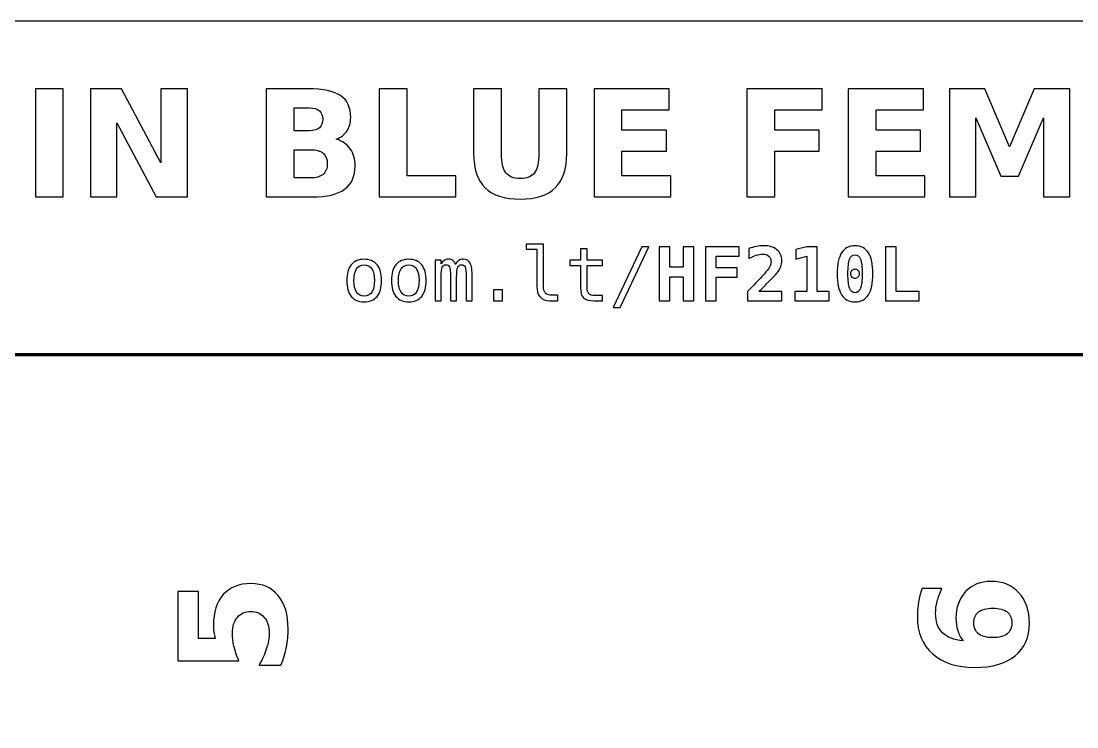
# Model space of a CAD drawing. Header units: centimetres. Extents: x -11.2 to 0.2, y -15.8 to -13.8.
# Drawn here: x -6.785 to -5.36, y -14.802 to -13.85 of the extents above; entities that cross this region are included whole.
import ezdxf

# ---------------------------------------------------------------- set-up
doc = ezdxf.new("R2010")
doc.units = ezdxf.units.CM
doc.header["$MEASUREMENT"] = 0
doc.layers.add('Layer 1', color=7, linetype='Continuous')

msp = doc.modelspace()

# ---------------------------------------------------------------- linework, layer by layer
at = {"layer": 'Layer 1', "color": 7}
msp.add_open_spline([(-11.225, -13.85), (-11.225, -13.85), (0.225, -13.85), (0.225, -13.85), (0.225, -13.85), (0.225, -13.85), (0.225, -15.85), (0.225, -15.85), (0.225, -15.85), (0.225, -15.85), (-11.225, -15.85), (-11.225, -15.85), (-11.225, -15.85), (-11.225, -15.85), (-11.225, -13.85), (-11.225, -13.85)], degree=3, knots=[0, 0, 0, 0, 0.25, 0.25, 0.25, 0.25, 0.5, 0.5, 0.5, 0.5, 0.75, 0.75, 0.75, 0.75, 1, 1, 1, 1], dxfattribs=at)
at = {"layer": 'Layer 1', "color": 250}
for points, knots in [([(-6.76532, -13.94131), (-6.76532, -13.94131), (-6.72772, -13.94131), (-6.72772, -13.94131), (-6.72772, -13.94131), (-6.72772, -13.94131), (-6.72772, -14.08711), (-6.72772, -14.08711), (-6.72772, -14.08711), (-6.72772, -14.08711), (-6.76532, -14.08711), (-6.76532, -14.08711), (-6.76532, -14.08711), (-6.76532, -14.08711), (-6.76532, -13.94131), (-6.76532, -13.94131)], [0, 0, 0, 0, 0.25, 0.25, 0.25, 0.25, 0.5, 0.5, 0.5, 0.5, 0.75, 0.75, 0.75, 0.75, 1, 1, 1, 1]), ([(-6.69092, -13.94131), (-6.69092, -13.94131), (-6.64892, -13.94131), (-6.64892, -13.94131), (-6.64892, -13.94131), (-6.64892, -13.94131), (-6.59589, -14.04131), (-6.59589, -14.04131), (-6.59589, -14.04131), (-6.59589, -14.04131), (-6.59589, -13.94131), (-6.59589, -13.94131), (-6.59589, -13.94131), (-6.59589, -13.94131), (-6.56026, -13.94131), (-6.56026, -13.94131), (-6.56026, -13.94131), (-6.56026, -13.94131), (-6.56026, -14.08711), (-6.56026, -14.08711), (-6.56026, -14.08711), (-6.56026, -14.08711), (-6.60226, -14.08711), (-6.60226, -14.08711), (-6.60226, -14.08711), (-6.60226, -14.08711), (-6.65529, -13.98711), (-6.65529, -13.98711), (-6.65529, -13.98711), (-6.65529, -13.98711), (-6.65529, -14.08711), (-6.65529, -14.08711), (-6.65529, -14.08711), (-6.65529, -14.08711), (-6.69092, -14.08711), (-6.69092, -14.08711), (-6.69092, -14.08711), (-6.69092, -14.08711), (-6.69092, -13.94131), (-6.69092, -13.94131)], [0, 0, 0, 0, 0.1, 0.1, 0.1, 0.1, 0.2, 0.2, 0.2, 0.2, 0.3, 0.3, 0.3, 0.3, 0.4, 0.4, 0.4, 0.4, 0.5, 0.5, 0.5, 0.5, 0.6, 0.6, 0.6, 0.6, 0.7, 0.7, 0.7, 0.7, 0.8, 0.8, 0.8, 0.8, 0.9, 0.9, 0.9, 0.9, 1, 1, 1, 1]), ([(-6.35929, -14.00908), (-6.35122, -14.01141), (-6.34496, -14.01574), (-6.34052, -14.02208), (-6.34052, -14.02208), (-6.33609, -14.02838), (-6.33389, -14.03614), (-6.33389, -14.04531), (-6.33389, -14.04531), (-6.33389, -14.05938), (-6.33866, -14.06984), (-6.34816, -14.07674), (-6.34816, -14.07674), (-6.35766, -14.08364), (-6.37212, -14.08711), (-6.39152, -14.08711), (-6.39152, -14.08711), (-6.39152, -14.08711), (-6.45392, -14.08711), (-6.45392, -14.08711), (-6.45392, -14.08711), (-6.45392, -14.08711), (-6.45392, -13.94131), (-6.45392, -13.94131), (-6.45392, -13.94131), (-6.45392, -13.94131), (-6.39749, -13.94131), (-6.39749, -13.94131), (-6.39749, -13.94131), (-6.37722, -13.94131), (-6.36256, -13.94438), (-6.35349, -13.95048), (-6.35349, -13.95048), (-6.34439, -13.95661), (-6.33986, -13.96641), (-6.33986, -13.97988), (-6.33986, -13.97988), (-6.33986, -13.98698), (-6.34152, -13.99301), (-6.34482, -13.99801), (-6.34482, -13.99801), (-6.34816, -14.00298), (-6.35296, -14.00668), (-6.35929, -14.00908)], [0, 0, 0, 0, 0.0909091, 0.0909091, 0.0909091, 0.0909091, 0.1818182, 0.1818182, 0.1818182, 0.1818182, 0.2727273, 0.2727273, 0.2727273, 0.2727273, 0.3636364, 0.3636364, 0.3636364, 0.3636364, 0.4545455, 0.4545455, 0.4545455, 0.4545455, 0.5454545, 0.5454545, 0.5454545, 0.5454545, 0.6363636, 0.6363636, 0.6363636, 0.6363636, 0.7272727, 0.7272727, 0.7272727, 0.7272727, 0.8181818, 0.8181818, 0.8181818, 0.8181818, 0.9090909, 0.9090909, 0.9090909, 0.9090909, 1, 1, 1, 1]), ([(-6.30149, -13.94131), (-6.30149, -13.94131), (-6.26389, -13.94131), (-6.26389, -13.94131), (-6.26389, -13.94131), (-6.26389, -13.94131), (-6.26389, -14.05868), (-6.26389, -14.05868), (-6.26389, -14.05868), (-6.26389, -14.05868), (-6.19789, -14.05868), (-6.19789, -14.05868), (-6.19789, -14.05868), (-6.19789, -14.05868), (-6.19789, -14.08711), (-6.19789, -14.08711), (-6.19789, -14.08711), (-6.19789, -14.08711), (-6.30149, -14.08711), (-6.30149, -14.08711), (-6.30149, -14.08711), (-6.30149, -14.08711), (-6.30149, -13.94131), (-6.30149, -13.94131)], [0, 0, 0, 0, 0.1666667, 0.1666667, 0.1666667, 0.1666667, 0.3333333, 0.3333333, 0.3333333, 0.3333333, 0.5, 0.5, 0.5, 0.5, 0.6666667, 0.6666667, 0.6666667, 0.6666667, 0.8333333, 0.8333333, 0.8333333, 0.8333333, 1, 1, 1, 1]), ([(-6.17406, -13.94131), (-6.17406, -13.94131), (-6.13646, -13.94131), (-6.13646, -13.94131), (-6.13646, -13.94131), (-6.13646, -13.94131), (-6.13646, -14.02871), (-6.13646, -14.02871), (-6.13646, -14.02871), (-6.13646, -14.04074), (-6.1345, -14.04938), (-6.13056, -14.05454), (-6.13056, -14.05454), (-6.12663, -14.05971), (-6.1202, -14.06231), (-6.11126, -14.06231), (-6.11126, -14.06231), (-6.10226, -14.06231), (-6.0958, -14.05971), (-6.09186, -14.05454), (-6.09186, -14.05454), (-6.08793, -14.04938), (-6.08596, -14.04074), (-6.08596, -14.02871), (-6.08596, -14.02871), (-6.08596, -14.02871), (-6.08596, -13.94131), (-6.08596, -13.94131), (-6.08596, -13.94131), (-6.08596, -13.94131), (-6.04836, -13.94131), (-6.04836, -13.94131), (-6.04836, -13.94131), (-6.04836, -13.94131), (-6.04836, -14.02871), (-6.04836, -14.02871), (-6.04836, -14.02871), (-6.04836, -14.04934), (-6.05353, -14.06471), (-6.0639, -14.07481), (-6.0639, -14.07481), (-6.07423, -14.08491), (-6.09003, -14.08994), (-6.11126, -14.08994), (-6.11126, -14.08994), (-6.13243, -14.08994), (-6.1482, -14.08491), (-6.15853, -14.07481), (-6.15853, -14.07481), (-6.1689, -14.06471), (-6.17406, -14.04934), (-6.17406, -14.02871), (-6.17406, -14.02871), (-6.17406, -14.02871), (-6.17406, -13.94131), (-6.17406, -13.94131)], [0, 0, 0, 0, 0.0714286, 0.0714286, 0.0714286, 0.0714286, 0.1428571, 0.1428571, 0.1428571, 0.1428571, 0.2142857, 0.2142857, 0.2142857, 0.2142857, 0.2857143, 0.2857143, 0.2857143, 0.2857143, 0.3571429, 0.3571429, 0.3571429, 0.3571429, 0.4285714, 0.4285714, 0.4285714, 0.4285714, 0.5, 0.5, 0.5, 0.5, 0.5714286, 0.5714286, 0.5714286, 0.5714286, 0.6428571, 0.6428571, 0.6428571, 0.6428571, 0.7142857, 0.7142857, 0.7142857, 0.7142857, 0.7857143, 0.7857143, 0.7857143, 0.7857143, 0.8571429, 0.8571429, 0.8571429, 0.8571429, 0.9285714, 0.9285714, 0.9285714, 0.9285714, 1, 1, 1, 1]), ([(-6.01166, -13.94131), (-6.01166, -13.94131), (-5.9102, -13.94131), (-5.9102, -13.94131), (-5.9102, -13.94131), (-5.9102, -13.94131), (-5.9102, -13.96974), (-5.9102, -13.96974), (-5.9102, -13.96974), (-5.9102, -13.96974), (-5.97406, -13.96974), (-5.97406, -13.96974), (-5.97406, -13.96974), (-5.97406, -13.96974), (-5.97406, -13.99688), (-5.97406, -13.99688), (-5.97406, -13.99688), (-5.97406, -13.99688), (-5.91403, -13.99688), (-5.91403, -13.99688), (-5.91403, -13.99688), (-5.91403, -13.99688), (-5.91403, -14.02531), (-5.91403, -14.02531), (-5.91403, -14.02531), (-5.91403, -14.02531), (-5.97406, -14.02531), (-5.97406, -14.02531), (-5.97406, -14.02531), (-5.97406, -14.02531), (-5.97406, -14.05868), (-5.97406, -14.05868), (-5.97406, -14.05868), (-5.97406, -14.05868), (-5.90806, -14.05868), (-5.90806, -14.05868), (-5.90806, -14.05868), (-5.90806, -14.05868), (-5.90806, -14.08711), (-5.90806, -14.08711), (-5.90806, -14.08711), (-5.90806, -14.08711), (-6.01166, -14.08711), (-6.01166, -14.08711), (-6.01166, -14.08711), (-6.01166, -14.08711), (-6.01166, -13.94131), (-6.01166, -13.94131)], [0, 0, 0, 0, 0.0833333, 0.0833333, 0.0833333, 0.0833333, 0.1666667, 0.1666667, 0.1666667, 0.1666667, 0.25, 0.25, 0.25, 0.25, 0.3333333, 0.3333333, 0.3333333, 0.3333333, 0.4166667, 0.4166667, 0.4166667, 0.4166667, 0.5, 0.5, 0.5, 0.5, 0.5833333, 0.5833333, 0.5833333, 0.5833333, 0.6666667, 0.6666667, 0.6666667, 0.6666667, 0.75, 0.75, 0.75, 0.75, 0.8333333, 0.8333333, 0.8333333, 0.8333333, 0.9166667, 0.9166667, 0.9166667, 0.9166667, 1, 1, 1, 1]), ([(-5.8054, -13.94131), (-5.8054, -13.94131), (-5.70394, -13.94131), (-5.70394, -13.94131), (-5.70394, -13.94131), (-5.70394, -13.94131), (-5.70394, -13.96974), (-5.70394, -13.96974), (-5.70394, -13.96974), (-5.70394, -13.96974), (-5.7678, -13.96974), (-5.7678, -13.96974), (-5.7678, -13.96974), (-5.7678, -13.96974), (-5.7678, -13.99688), (-5.7678, -13.99688), (-5.7678, -13.99688), (-5.7678, -13.99688), (-5.70774, -13.99688), (-5.70774, -13.99688), (-5.70774, -13.99688), (-5.70774, -13.99688), (-5.70774, -14.02531), (-5.70774, -14.02531), (-5.70774, -14.02531), (-5.70774, -14.02531), (-5.7678, -14.02531), (-5.7678, -14.02531), (-5.7678, -14.02531), (-5.7678, -14.02531), (-5.7678, -14.08711), (-5.7678, -14.08711), (-5.7678, -14.08711), (-5.7678, -14.08711), (-5.8054, -14.08711), (-5.8054, -14.08711), (-5.8054, -14.08711), (-5.8054, -14.08711), (-5.8054, -13.94131), (-5.8054, -13.94131)], [0, 0, 0, 0, 0.1, 0.1, 0.1, 0.1, 0.2, 0.2, 0.2, 0.2, 0.3, 0.3, 0.3, 0.3, 0.4, 0.4, 0.4, 0.4, 0.5, 0.5, 0.5, 0.5, 0.6, 0.6, 0.6, 0.6, 0.7, 0.7, 0.7, 0.7, 0.8, 0.8, 0.8, 0.8, 0.9, 0.9, 0.9, 0.9, 1, 1, 1, 1]), ([(-5.66877, -13.94131), (-5.66877, -13.94131), (-5.56731, -13.94131), (-5.56731, -13.94131), (-5.56731, -13.94131), (-5.56731, -13.94131), (-5.56731, -13.96974), (-5.56731, -13.96974), (-5.56731, -13.96974), (-5.56731, -13.96974), (-5.63117, -13.96974), (-5.63117, -13.96974), (-5.63117, -13.96974), (-5.63117, -13.96974), (-5.63117, -13.99688), (-5.63117, -13.99688), (-5.63117, -13.99688), (-5.63117, -13.99688), (-5.57114, -13.99688), (-5.57114, -13.99688), (-5.57114, -13.99688), (-5.57114, -13.99688), (-5.57114, -14.02531), (-5.57114, -14.02531), (-5.57114, -14.02531), (-5.57114, -14.02531), (-5.63117, -14.02531), (-5.63117, -14.02531), (-5.63117, -14.02531), (-5.63117, -14.02531), (-5.63117, -14.05868), (-5.63117, -14.05868), (-5.63117, -14.05868), (-5.63117, -14.05868), (-5.56517, -14.05868), (-5.56517, -14.05868), (-5.56517, -14.05868), (-5.56517, -14.05868), (-5.56517, -14.08711), (-5.56517, -14.08711), (-5.56517, -14.08711), (-5.56517, -14.08711), (-5.66877, -14.08711), (-5.66877, -14.08711), (-5.66877, -14.08711), (-5.66877, -14.08711), (-5.66877, -13.94131), (-5.66877, -13.94131)], [0, 0, 0, 0, 0.0833333, 0.0833333, 0.0833333, 0.0833333, 0.1666667, 0.1666667, 0.1666667, 0.1666667, 0.25, 0.25, 0.25, 0.25, 0.3333333, 0.3333333, 0.3333333, 0.3333333, 0.4166667, 0.4166667, 0.4166667, 0.4166667, 0.5, 0.5, 0.5, 0.5, 0.5833333, 0.5833333, 0.5833333, 0.5833333, 0.6666667, 0.6666667, 0.6666667, 0.6666667, 0.75, 0.75, 0.75, 0.75, 0.8333333, 0.8333333, 0.8333333, 0.8333333, 0.9166667, 0.9166667, 0.9166667, 0.9166667, 1, 1, 1, 1]), ([(-5.53214, -13.94131), (-5.53214, -13.94131), (-5.48431, -13.94131), (-5.48431, -13.94131), (-5.48431, -13.94131), (-5.48431, -13.94131), (-5.45108, -14.01934), (-5.45108, -14.01934), (-5.45108, -14.01934), (-5.45108, -14.01934), (-5.41768, -13.94131), (-5.41768, -13.94131), (-5.41768, -13.94131), (-5.41768, -13.94131), (-5.36994, -13.94131), (-5.36994, -13.94131), (-5.36994, -13.94131), (-5.36994, -13.94131), (-5.36994, -14.08711), (-5.36994, -14.08711), (-5.36994, -14.08711), (-5.36994, -14.08711), (-5.40548, -14.08711), (-5.40548, -14.08711), (-5.40548, -14.08711), (-5.40548, -14.08711), (-5.40548, -13.98048), (-5.40548, -13.98048), (-5.40548, -13.98048), (-5.40548, -13.98048), (-5.43908, -14.05908), (-5.43908, -14.05908), (-5.43908, -14.05908), (-5.43908, -14.05908), (-5.46291, -14.05908), (-5.46291, -14.05908), (-5.46291, -14.05908), (-5.46291, -14.05908), (-5.49651, -13.98048), (-5.49651, -13.98048), (-5.49651, -13.98048), (-5.49651, -13.98048), (-5.49651, -14.08711), (-5.49651, -14.08711), (-5.49651, -14.08711), (-5.49651, -14.08711), (-5.53214, -14.08711), (-5.53214, -14.08711), (-5.53214, -14.08711), (-5.53214, -14.08711), (-5.53214, -13.94131), (-5.53214, -13.94131)], [0, 0, 0, 0, 0.0769231, 0.0769231, 0.0769231, 0.0769231, 0.1538462, 0.1538462, 0.1538462, 0.1538462, 0.2307692, 0.2307692, 0.2307692, 0.2307692, 0.3076923, 0.3076923, 0.3076923, 0.3076923, 0.3846154, 0.3846154, 0.3846154, 0.3846154, 0.4615385, 0.4615385, 0.4615385, 0.4615385, 0.5384615, 0.5384615, 0.5384615, 0.5384615, 0.6153846, 0.6153846, 0.6153846, 0.6153846, 0.6923077, 0.6923077, 0.6923077, 0.6923077, 0.7692308, 0.7692308, 0.7692308, 0.7692308, 0.8461538, 0.8461538, 0.8461538, 0.8461538, 0.9230769, 0.9230769, 0.9230769, 0.9230769, 1, 1, 1, 1]), ([(-6.39552, -13.99774), (-6.38959, -13.99774), (-6.38509, -13.99644), (-6.38206, -13.99384), (-6.38206, -13.99384), (-6.37899, -13.99124), (-6.37746, -13.98741), (-6.37746, -13.98231), (-6.37746, -13.98231), (-6.37746, -13.97731), (-6.37899, -13.97351), (-6.38206, -13.97088), (-6.38206, -13.97088), (-6.38509, -13.96824), (-6.38959, -13.96691), (-6.39552, -13.96691), (-6.39552, -13.96691), (-6.39552, -13.96691), (-6.41632, -13.96691), (-6.41632, -13.96691), (-6.41632, -13.96691), (-6.41632, -13.96691), (-6.41632, -13.99774), (-6.41632, -13.99774), (-6.41632, -13.99774), (-6.41632, -13.99774), (-6.39552, -13.99774), (-6.39552, -13.99774)], [0, 0, 0, 0, 0.1428571, 0.1428571, 0.1428571, 0.1428571, 0.2857143, 0.2857143, 0.2857143, 0.2857143, 0.4285714, 0.4285714, 0.4285714, 0.4285714, 0.5714286, 0.5714286, 0.5714286, 0.5714286, 0.7142857, 0.7142857, 0.7142857, 0.7142857, 0.8571429, 0.8571429, 0.8571429, 0.8571429, 1, 1, 1, 1]), ([(-6.39426, -14.06151), (-6.38669, -14.06151), (-6.38102, -14.05991), (-6.37719, -14.05674), (-6.37719, -14.05674), (-6.37339, -14.05354), (-6.37149, -14.04871), (-6.37149, -14.04228), (-6.37149, -14.04228), (-6.37149, -14.03598), (-6.37339, -14.03124), (-6.37716, -14.02808), (-6.37716, -14.02808), (-6.38092, -14.02491), (-6.38662, -14.02334), (-6.39426, -14.02334), (-6.39426, -14.02334), (-6.39426, -14.02334), (-6.41632, -14.02334), (-6.41632, -14.02334), (-6.41632, -14.02334), (-6.41632, -14.02334), (-6.41632, -14.06151), (-6.41632, -14.06151), (-6.41632, -14.06151), (-6.41632, -14.06151), (-6.39426, -14.06151), (-6.39426, -14.06151)], [0, 0, 0, 0, 0.1428571, 0.1428571, 0.1428571, 0.1428571, 0.2857143, 0.2857143, 0.2857143, 0.2857143, 0.4285714, 0.4285714, 0.4285714, 0.4285714, 0.5714286, 0.5714286, 0.5714286, 0.5714286, 0.7142857, 0.7142857, 0.7142857, 0.7142857, 0.8571429, 0.8571429, 0.8571429, 0.8571429, 1, 1, 1, 1]), ([(-6.07981, -14.20728), (-6.07981, -14.21132), (-6.07908, -14.21435), (-6.07759, -14.2164), (-6.07759, -14.2164), (-6.07611, -14.21845), (-6.07393, -14.21948), (-6.07103, -14.21948), (-6.07103, -14.21948), (-6.07103, -14.21948), (-6.06053, -14.21948), (-6.06053, -14.21948), (-6.06053, -14.21948), (-6.06053, -14.21948), (-6.06053, -14.2271), (-6.06053, -14.2271), (-6.06053, -14.2271), (-6.06053, -14.2271), (-6.07189, -14.2271), (-6.07189, -14.2271), (-6.07189, -14.2271), (-6.07728, -14.2271), (-6.08143, -14.22537), (-6.08438, -14.22192), (-6.08438, -14.22192), (-6.08733, -14.21847), (-6.08879, -14.21358), (-6.08879, -14.20728), (-6.08879, -14.20728), (-6.08879, -14.20728), (-6.08879, -14.15762), (-6.08879, -14.15762), (-6.08879, -14.15762), (-6.08879, -14.15762), (-6.10319, -14.15762), (-6.10319, -14.15762), (-6.10319, -14.15762), (-6.10319, -14.15762), (-6.10319, -14.15058), (-6.10319, -14.15058), (-6.10319, -14.15058), (-6.10319, -14.15058), (-6.07981, -14.15058), (-6.07981, -14.15058), (-6.07981, -14.15058), (-6.07981, -14.15058), (-6.07981, -14.20728), (-6.07981, -14.20728)], [0, 0, 0, 0, 0.0833333, 0.0833333, 0.0833333, 0.0833333, 0.1666667, 0.1666667, 0.1666667, 0.1666667, 0.25, 0.25, 0.25, 0.25, 0.3333333, 0.3333333, 0.3333333, 0.3333333, 0.4166667, 0.4166667, 0.4166667, 0.4166667, 0.5, 0.5, 0.5, 0.5, 0.5833333, 0.5833333, 0.5833333, 0.5833333, 0.6666667, 0.6666667, 0.6666667, 0.6666667, 0.75, 0.75, 0.75, 0.75, 0.8333333, 0.8333333, 0.8333333, 0.8333333, 0.9166667, 0.9166667, 0.9166667, 0.9166667, 1, 1, 1, 1]), ([(-6.02083, -14.15688), (-6.02083, -14.15688), (-6.02083, -14.17242), (-6.02083, -14.17242), (-6.02083, -14.17242), (-6.02083, -14.17242), (-6.00041, -14.17242), (-6.00041, -14.17242), (-6.00041, -14.17242), (-6.00041, -14.17242), (-6.00041, -14.1794), (-6.00041, -14.1794), (-6.00041, -14.1794), (-6.00041, -14.1794), (-6.02083, -14.1794), (-6.02083, -14.1794), (-6.02083, -14.1794), (-6.02083, -14.1794), (-6.02083, -14.20908), (-6.02083, -14.20908), (-6.02083, -14.20908), (-6.02083, -14.21312), (-6.02006, -14.21593), (-6.01853, -14.21752), (-6.01853, -14.21752), (-6.01699, -14.21912), (-6.01433, -14.21992), (-6.01053, -14.21992), (-6.01053, -14.21992), (-6.01053, -14.21992), (-6.00041, -14.21992), (-6.00041, -14.21992), (-6.00041, -14.21992), (-6.00041, -14.21992), (-6.00041, -14.2271), (-6.00041, -14.2271), (-6.00041, -14.2271), (-6.00041, -14.2271), (-6.01139, -14.2271), (-6.01139, -14.2271), (-6.01139, -14.2271), (-6.01814, -14.2271), (-6.02289, -14.22575), (-6.02566, -14.22305), (-6.02566, -14.22305), (-6.02843, -14.22035), (-6.02981, -14.21568), (-6.02981, -14.20908), (-6.02981, -14.20908), (-6.02981, -14.20908), (-6.02981, -14.1794), (-6.02981, -14.1794), (-6.02981, -14.1794), (-6.02981, -14.1794), (-6.04441, -14.1794), (-6.04441, -14.1794), (-6.04441, -14.1794), (-6.04441, -14.1794), (-6.04441, -14.17242), (-6.04441, -14.17242), (-6.04441, -14.17242), (-6.04441, -14.17242), (-6.02981, -14.17242), (-6.02981, -14.17242), (-6.02981, -14.17242), (-6.02981, -14.17242), (-6.02981, -14.15688), (-6.02981, -14.15688), (-6.02981, -14.15688), (-6.02981, -14.15688), (-6.02083, -14.15688), (-6.02083, -14.15688)], [0, 0, 0, 0, 0.0555556, 0.0555556, 0.0555556, 0.0555556, 0.1111111, 0.1111111, 0.1111111, 0.1111111, 0.1666667, 0.1666667, 0.1666667, 0.1666667, 0.2222222, 0.2222222, 0.2222222, 0.2222222, 0.2777778, 0.2777778, 0.2777778, 0.2777778, 0.3333333, 0.3333333, 0.3333333, 0.3333333, 0.3888889, 0.3888889, 0.3888889, 0.3888889, 0.4444444, 0.4444444, 0.4444444, 0.4444444, 0.5, 0.5, 0.5, 0.5, 0.5555556, 0.5555556, 0.5555556, 0.5555556, 0.6111111, 0.6111111, 0.6111111, 0.6111111, 0.6666667, 0.6666667, 0.6666667, 0.6666667, 0.7222222, 0.7222222, 0.7222222, 0.7222222, 0.7777778, 0.7777778, 0.7777778, 0.7777778, 0.8333333, 0.8333333, 0.8333333, 0.8333333, 0.8888889, 0.8888889, 0.8888889, 0.8888889, 0.9444444, 0.9444444, 0.9444444, 0.9444444, 1, 1, 1, 1]), ([(-5.94719, -14.1542), (-5.94719, -14.1542), (-5.93791, -14.1542), (-5.93791, -14.1542), (-5.93791, -14.1542), (-5.93791, -14.1542), (-5.97629, -14.23638), (-5.97629, -14.23638), (-5.97629, -14.23638), (-5.97629, -14.23638), (-5.98563, -14.23638), (-5.98563, -14.23638), (-5.98563, -14.23638), (-5.98563, -14.23638), (-5.94719, -14.1542), (-5.94719, -14.1542)], [0, 0, 0, 0, 0.25, 0.25, 0.25, 0.25, 0.5, 0.5, 0.5, 0.5, 0.75, 0.75, 0.75, 0.75, 1, 1, 1, 1]), ([(-5.92373, -14.1542), (-5.92373, -14.1542), (-5.90933, -14.1542), (-5.90933, -14.1542), (-5.90933, -14.1542), (-5.90933, -14.1542), (-5.90933, -14.18198), (-5.90933, -14.18198), (-5.90933, -14.18198), (-5.90933, -14.18198), (-5.89129, -14.18198), (-5.89129, -14.18198), (-5.89129, -14.18198), (-5.89129, -14.18198), (-5.89129, -14.1542), (-5.89129, -14.1542), (-5.89129, -14.1542), (-5.89129, -14.1542), (-5.87689, -14.1542), (-5.87689, -14.1542), (-5.87689, -14.1542), (-5.87689, -14.1542), (-5.87689, -14.2271), (-5.87689, -14.2271), (-5.87689, -14.2271), (-5.87689, -14.2271), (-5.89129, -14.2271), (-5.89129, -14.2271), (-5.89129, -14.2271), (-5.89129, -14.2271), (-5.89129, -14.19468), (-5.89129, -14.19468), (-5.89129, -14.19468), (-5.89129, -14.19468), (-5.90933, -14.19468), (-5.90933, -14.19468), (-5.90933, -14.19468), (-5.90933, -14.19468), (-5.90933, -14.2271), (-5.90933, -14.2271), (-5.90933, -14.2271), (-5.90933, -14.2271), (-5.92373, -14.2271), (-5.92373, -14.2271), (-5.92373, -14.2271), (-5.92373, -14.2271), (-5.92373, -14.1542), (-5.92373, -14.1542)], [0, 0, 0, 0, 0.0833333, 0.0833333, 0.0833333, 0.0833333, 0.1666667, 0.1666667, 0.1666667, 0.1666667, 0.25, 0.25, 0.25, 0.25, 0.3333333, 0.3333333, 0.3333333, 0.3333333, 0.4166667, 0.4166667, 0.4166667, 0.4166667, 0.5, 0.5, 0.5, 0.5, 0.5833333, 0.5833333, 0.5833333, 0.5833333, 0.6666667, 0.6666667, 0.6666667, 0.6666667, 0.75, 0.75, 0.75, 0.75, 0.8333333, 0.8333333, 0.8333333, 0.8333333, 0.9166667, 0.9166667, 0.9166667, 0.9166667, 1, 1, 1, 1]), ([(-5.81591, -14.1669), (-5.81591, -14.1669), (-5.84693, -14.1669), (-5.84693, -14.1669), (-5.84693, -14.1669), (-5.84693, -14.1669), (-5.84693, -14.18262), (-5.84693, -14.18262), (-5.84693, -14.18262), (-5.84693, -14.18262), (-5.81869, -14.18262), (-5.81869, -14.18262), (-5.81869, -14.18262), (-5.81869, -14.18262), (-5.81869, -14.19532), (-5.81869, -14.19532), (-5.81869, -14.19532), (-5.81869, -14.19532), (-5.84693, -14.19532), (-5.84693, -14.19532), (-5.84693, -14.19532), (-5.84693, -14.19532), (-5.84693, -14.2271), (-5.84693, -14.2271), (-5.84693, -14.2271), (-5.84693, -14.2271), (-5.86133, -14.2271), (-5.86133, -14.2271), (-5.86133, -14.2271), (-5.86133, -14.2271), (-5.86133, -14.1542), (-5.86133, -14.1542), (-5.86133, -14.1542), (-5.86133, -14.1542), (-5.81591, -14.1542), (-5.81591, -14.1542), (-5.81591, -14.1542), (-5.81591, -14.1542), (-5.81591, -14.1669), (-5.81591, -14.1669)], [0, 0, 0, 0, 0.1, 0.1, 0.1, 0.1, 0.2, 0.2, 0.2, 0.2, 0.3, 0.3, 0.3, 0.3, 0.4, 0.4, 0.4, 0.4, 0.5, 0.5, 0.5, 0.5, 0.6, 0.6, 0.6, 0.6, 0.7, 0.7, 0.7, 0.7, 0.8, 0.8, 0.8, 0.8, 0.9, 0.9, 0.9, 0.9, 1, 1, 1, 1]), ([(-5.78883, -14.2144), (-5.78883, -14.2144), (-5.75811, -14.2144), (-5.75811, -14.2144), (-5.75811, -14.2144), (-5.75811, -14.2144), (-5.75811, -14.2271), (-5.75811, -14.2271), (-5.75811, -14.2271), (-5.75811, -14.2271), (-5.80439, -14.2271), (-5.80439, -14.2271), (-5.80439, -14.2271), (-5.80439, -14.2271), (-5.80439, -14.21478), (-5.80439, -14.21478), (-5.80439, -14.21478), (-5.80439, -14.21478), (-5.79658, -14.2065), (-5.79658, -14.2065), (-5.79658, -14.2065), (-5.78731, -14.19663), (-5.78168, -14.19057), (-5.77969, -14.18828), (-5.77969, -14.18828), (-5.77726, -14.18548), (-5.77549, -14.183), (-5.77443, -14.18083), (-5.77443, -14.18083), (-5.77334, -14.17867), (-5.77281, -14.17653), (-5.77281, -14.17442), (-5.77281, -14.17442), (-5.77281, -14.17117), (-5.77379, -14.16865), (-5.77576, -14.16688), (-5.77576, -14.16688), (-5.77773, -14.1651), (-5.78053, -14.16422), (-5.78413, -14.16422), (-5.78413, -14.16422), (-5.78671, -14.16422), (-5.78959, -14.16473), (-5.79279, -14.16575), (-5.79279, -14.16575), (-5.79601, -14.16678), (-5.79934, -14.16827), (-5.80283, -14.17022), (-5.80283, -14.17022), (-5.80283, -14.17022), (-5.80283, -14.15678), (-5.80283, -14.15678), (-5.80283, -14.15678), (-5.79934, -14.15552), (-5.79594, -14.15455), (-5.79259, -14.15388), (-5.79259, -14.15388), (-5.78926, -14.15322), (-5.78606, -14.15288), (-5.78301, -14.15288), (-5.78301, -14.15288), (-5.77529, -14.15288), (-5.76923, -14.15468), (-5.76483, -14.15828), (-5.76483, -14.15828), (-5.76041, -14.16187), (-5.75821, -14.16678), (-5.75821, -14.173), (-5.75821, -14.173), (-5.75821, -14.17587), (-5.75869, -14.17855), (-5.75964, -14.18105), (-5.75964, -14.18105), (-5.76061, -14.18357), (-5.76226, -14.18635), (-5.76461, -14.1894), (-5.76461, -14.1894), (-5.76633, -14.19162), (-5.77106, -14.1966), (-5.77881, -14.20435), (-5.77881, -14.20435), (-5.78301, -14.20853), (-5.78634, -14.2119), (-5.78883, -14.2144)], [0, 0, 0, 0, 0.047619, 0.047619, 0.047619, 0.047619, 0.0952381, 0.0952381, 0.0952381, 0.0952381, 0.1428571, 0.1428571, 0.1428571, 0.1428571, 0.1904762, 0.1904762, 0.1904762, 0.1904762, 0.2380952, 0.2380952, 0.2380952, 0.2380952, 0.2857143, 0.2857143, 0.2857143, 0.2857143, 0.3333333, 0.3333333, 0.3333333, 0.3333333, 0.3809524, 0.3809524, 0.3809524, 0.3809524, 0.4285714, 0.4285714, 0.4285714, 0.4285714, 0.4761905, 0.4761905, 0.4761905, 0.4761905, 0.5238095, 0.5238095, 0.5238095, 0.5238095, 0.5714286, 0.5714286, 0.5714286, 0.5714286, 0.6190476, 0.6190476, 0.6190476, 0.6190476, 0.6666667, 0.6666667, 0.6666667, 0.6666667, 0.7142857, 0.7142857, 0.7142857, 0.7142857, 0.7619048, 0.7619048, 0.7619048, 0.7619048, 0.8095238, 0.8095238, 0.8095238, 0.8095238, 0.8571429, 0.8571429, 0.8571429, 0.8571429, 0.9047619, 0.9047619, 0.9047619, 0.9047619, 0.952381, 0.952381, 0.952381, 0.952381, 1, 1, 1, 1]), ([(-5.74063, -14.2144), (-5.74063, -14.2144), (-5.72451, -14.2144), (-5.72451, -14.2144), (-5.72451, -14.2144), (-5.72451, -14.2144), (-5.72451, -14.16708), (-5.72451, -14.16708), (-5.72451, -14.16708), (-5.72451, -14.16708), (-5.73949, -14.1708), (-5.73949, -14.1708), (-5.73949, -14.1708), (-5.73949, -14.1708), (-5.73949, -14.15782), (-5.73949, -14.15782), (-5.73949, -14.15782), (-5.73949, -14.15782), (-5.72441, -14.1542), (-5.72441, -14.1542), (-5.72441, -14.1542), (-5.72441, -14.1542), (-5.71049, -14.1542), (-5.71049, -14.1542), (-5.71049, -14.1542), (-5.71049, -14.1542), (-5.71049, -14.2144), (-5.71049, -14.2144), (-5.71049, -14.2144), (-5.71049, -14.2144), (-5.69438, -14.2144), (-5.69438, -14.2144), (-5.69438, -14.2144), (-5.69438, -14.2144), (-5.69438, -14.2271), (-5.69438, -14.2271), (-5.69438, -14.2271), (-5.69438, -14.2271), (-5.74063, -14.2271), (-5.74063, -14.2271), (-5.74063, -14.2271), (-5.74063, -14.2271), (-5.74063, -14.2144), (-5.74063, -14.2144)], [0, 0, 0, 0, 0.0909091, 0.0909091, 0.0909091, 0.0909091, 0.1818182, 0.1818182, 0.1818182, 0.1818182, 0.2727273, 0.2727273, 0.2727273, 0.2727273, 0.3636364, 0.3636364, 0.3636364, 0.3636364, 0.4545455, 0.4545455, 0.4545455, 0.4545455, 0.5454545, 0.5454545, 0.5454545, 0.5454545, 0.6363636, 0.6363636, 0.6363636, 0.6363636, 0.7272727, 0.7272727, 0.7272727, 0.7272727, 0.8181818, 0.8181818, 0.8181818, 0.8181818, 0.9090909, 0.9090909, 0.9090909, 0.9090909, 1, 1, 1, 1]), ([(-5.68361, -14.19072), (-5.68361, -14.1781), (-5.68161, -14.16863), (-5.67761, -14.16233), (-5.67761, -14.16233), (-5.67359, -14.15603), (-5.66758, -14.15288), (-5.65953, -14.15288), (-5.65953, -14.15288), (-5.65146, -14.15288), (-5.64543, -14.15602), (-5.64141, -14.1623), (-5.64141, -14.1623), (-5.63741, -14.16858), (-5.63541, -14.17807), (-5.63541, -14.19072), (-5.63541, -14.19072), (-5.63541, -14.20335), (-5.63741, -14.21282), (-5.64141, -14.2191), (-5.64141, -14.2191), (-5.64543, -14.22538), (-5.65146, -14.22852), (-5.65953, -14.22852), (-5.65953, -14.22852), (-5.66758, -14.22852), (-5.67359, -14.22537), (-5.67761, -14.21907), (-5.67761, -14.21907), (-5.68161, -14.21277), (-5.68361, -14.20332), (-5.68361, -14.19072)], [0, 0, 0, 0, 0.125, 0.125, 0.125, 0.125, 0.25, 0.25, 0.25, 0.25, 0.375, 0.375, 0.375, 0.375, 0.5, 0.5, 0.5, 0.5, 0.625, 0.625, 0.625, 0.625, 0.75, 0.75, 0.75, 0.75, 0.875, 0.875, 0.875, 0.875, 1, 1, 1, 1]), ([(-5.61843, -14.2271), (-5.61843, -14.2271), (-5.61843, -14.1542), (-5.61843, -14.1542), (-5.61843, -14.1542), (-5.61843, -14.1542), (-5.60403, -14.1542), (-5.60403, -14.1542), (-5.60403, -14.1542), (-5.60403, -14.1542), (-5.60403, -14.2144), (-5.60403, -14.2144), (-5.60403, -14.2144), (-5.60403, -14.2144), (-5.57321, -14.2144), (-5.57321, -14.2144), (-5.57321, -14.2144), (-5.57321, -14.2144), (-5.57321, -14.2271), (-5.57321, -14.2271), (-5.57321, -14.2271), (-5.57321, -14.2271), (-5.61843, -14.2271), (-5.61843, -14.2271)], [0, 0, 0, 0, 0.1666667, 0.1666667, 0.1666667, 0.1666667, 0.3333333, 0.3333333, 0.3333333, 0.3333333, 0.5, 0.5, 0.5, 0.5, 0.6666667, 0.6666667, 0.6666667, 0.6666667, 0.8333333, 0.8333333, 0.8333333, 0.8333333, 1, 1, 1, 1]), ([(-6.32173, -14.1711), (-6.31414, -14.1711), (-6.30834, -14.17355), (-6.30433, -14.17847), (-6.30433, -14.17847), (-6.30031, -14.18338), (-6.29829, -14.1905), (-6.29829, -14.1998), (-6.29829, -14.1998), (-6.29829, -14.20915), (-6.30029, -14.21627), (-6.30429, -14.22117), (-6.30429, -14.22117), (-6.30831, -14.22607), (-6.31411, -14.22852), (-6.32173, -14.22852), (-6.32173, -14.22852), (-6.32933, -14.22852), (-6.33511, -14.22607), (-6.33913, -14.22117), (-6.33913, -14.22117), (-6.34313, -14.21627), (-6.34513, -14.20915), (-6.34513, -14.1998), (-6.34513, -14.1998), (-6.34513, -14.1905), (-6.34313, -14.18338), (-6.33913, -14.17847), (-6.33913, -14.17847), (-6.33511, -14.17355), (-6.32933, -14.1711), (-6.32173, -14.1711)], [0, 0, 0, 0, 0.125, 0.125, 0.125, 0.125, 0.25, 0.25, 0.25, 0.25, 0.375, 0.375, 0.375, 0.375, 0.5, 0.5, 0.5, 0.5, 0.625, 0.625, 0.625, 0.625, 0.75, 0.75, 0.75, 0.75, 0.875, 0.875, 0.875, 0.875, 1, 1, 1, 1]), ([(-6.26153, -14.1711), (-6.25394, -14.1711), (-6.24814, -14.17355), (-6.24413, -14.17847), (-6.24413, -14.17847), (-6.24011, -14.18338), (-6.23809, -14.1905), (-6.23809, -14.1998), (-6.23809, -14.1998), (-6.23809, -14.20915), (-6.24009, -14.21627), (-6.24409, -14.22117), (-6.24409, -14.22117), (-6.24811, -14.22607), (-6.25391, -14.22852), (-6.26153, -14.22852), (-6.26153, -14.22852), (-6.26913, -14.22852), (-6.27491, -14.22607), (-6.27893, -14.22117), (-6.27893, -14.22117), (-6.28293, -14.21627), (-6.28493, -14.20915), (-6.28493, -14.1998), (-6.28493, -14.1998), (-6.28493, -14.1905), (-6.28293, -14.18338), (-6.27893, -14.17847), (-6.27893, -14.17847), (-6.27491, -14.17355), (-6.26913, -14.1711), (-6.26153, -14.1711)], [0, 0, 0, 0, 0.125, 0.125, 0.125, 0.125, 0.25, 0.25, 0.25, 0.25, 0.375, 0.375, 0.375, 0.375, 0.5, 0.5, 0.5, 0.5, 0.625, 0.625, 0.625, 0.625, 0.75, 0.75, 0.75, 0.75, 0.875, 0.875, 0.875, 0.875, 1, 1, 1, 1]), ([(-6.19841, -14.17798), (-6.19731, -14.17563), (-6.19589, -14.1739), (-6.19418, -14.17278), (-6.19418, -14.17278), (-6.19248, -14.17167), (-6.19041, -14.1711), (-6.18801, -14.1711), (-6.18801, -14.1711), (-6.18361, -14.1711), (-6.18051, -14.1728), (-6.17871, -14.1762), (-6.17871, -14.1762), (-6.17689, -14.1796), (-6.17599, -14.186), (-6.17599, -14.19542), (-6.17599, -14.19542), (-6.17599, -14.19542), (-6.17599, -14.2271), (-6.17599, -14.2271), (-6.17599, -14.2271), (-6.17599, -14.2271), (-6.18419, -14.2271), (-6.18419, -14.2271), (-6.18419, -14.2271), (-6.18419, -14.2271), (-6.18419, -14.1958), (-6.18419, -14.1958), (-6.18419, -14.1958), (-6.18419, -14.18808), (-6.18463, -14.1833), (-6.18549, -14.18142), (-6.18549, -14.18142), (-6.18634, -14.17955), (-6.18793, -14.17862), (-6.19021, -14.17862), (-6.19021, -14.17862), (-6.19281, -14.17862), (-6.19459, -14.17962), (-6.19556, -14.18162), (-6.19556, -14.18162), (-6.19651, -14.18362), (-6.19699, -14.18835), (-6.19699, -14.1958), (-6.19699, -14.1958), (-6.19699, -14.1958), (-6.19699, -14.2271), (-6.19699, -14.2271), (-6.19699, -14.2271), (-6.19699, -14.2271), (-6.20519, -14.2271), (-6.20519, -14.2271), (-6.20519, -14.2271), (-6.20519, -14.2271), (-6.20519, -14.1958), (-6.20519, -14.1958), (-6.20519, -14.1958), (-6.20519, -14.18798), (-6.20566, -14.18317), (-6.20659, -14.18135), (-6.20659, -14.18135), (-6.20751, -14.17953), (-6.20918, -14.17862), (-6.21159, -14.17862), (-6.21159, -14.17862), (-6.21398, -14.17862), (-6.21563, -14.17962), (-6.21654, -14.18162), (-6.21654, -14.18162), (-6.21748, -14.18362), (-6.21794, -14.18835), (-6.21794, -14.1958), (-6.21794, -14.1958), (-6.21794, -14.1958), (-6.21794, -14.2271), (-6.21794, -14.2271), (-6.21794, -14.2271), (-6.21794, -14.2271), (-6.22609, -14.2271), (-6.22609, -14.2271), (-6.22609, -14.2271), (-6.22609, -14.2271), (-6.22609, -14.17242), (-6.22609, -14.17242), (-6.22609, -14.17242), (-6.22609, -14.17242), (-6.21794, -14.17242), (-6.21794, -14.17242), (-6.21794, -14.17242), (-6.21794, -14.17242), (-6.21794, -14.1771), (-6.21794, -14.1771), (-6.21794, -14.1771), (-6.21688, -14.17515), (-6.21553, -14.17367), (-6.21391, -14.17263), (-6.21391, -14.17263), (-6.21231, -14.17162), (-6.21048, -14.1711), (-6.20843, -14.1711), (-6.20843, -14.1711), (-6.20594, -14.1711), (-6.20389, -14.17167), (-6.20224, -14.1728), (-6.20224, -14.1728), (-6.20059, -14.17395), (-6.19933, -14.17567), (-6.19841, -14.17798)], [0, 0, 0, 0, 0.037037, 0.037037, 0.037037, 0.037037, 0.0740741, 0.0740741, 0.0740741, 0.0740741, 0.1111111, 0.1111111, 0.1111111, 0.1111111, 0.1481481, 0.1481481, 0.1481481, 0.1481481, 0.1851852, 0.1851852, 0.1851852, 0.1851852, 0.2222222, 0.2222222, 0.2222222, 0.2222222, 0.2592593, 0.2592593, 0.2592593, 0.2592593, 0.2962963, 0.2962963, 0.2962963, 0.2962963, 0.3333333, 0.3333333, 0.3333333, 0.3333333, 0.3703704, 0.3703704, 0.3703704, 0.3703704, 0.4074074, 0.4074074, 0.4074074, 0.4074074, 0.4444444, 0.4444444, 0.4444444, 0.4444444, 0.4814815, 0.4814815, 0.4814815, 0.4814815, 0.5185185, 0.5185185, 0.5185185, 0.5185185, 0.5555556, 0.5555556, 0.5555556, 0.5555556, 0.5925926, 0.5925926, 0.5925926, 0.5925926, 0.6296296, 0.6296296, 0.6296296, 0.6296296, 0.6666667, 0.6666667, 0.6666667, 0.6666667, 0.7037037, 0.7037037, 0.7037037, 0.7037037, 0.7407407, 0.7407407, 0.7407407, 0.7407407, 0.7777778, 0.7777778, 0.7777778, 0.7777778, 0.8148148, 0.8148148, 0.8148148, 0.8148148, 0.8518519, 0.8518519, 0.8518519, 0.8518519, 0.8888889, 0.8888889, 0.8888889, 0.8888889, 0.9259259, 0.9259259, 0.9259259, 0.9259259, 0.962963, 0.962963, 0.962963, 0.962963, 1, 1, 1, 1]), ([(-5.65953, -14.16508), (-5.66286, -14.16508), (-5.66528, -14.16712), (-5.66681, -14.17118), (-5.66681, -14.17118), (-5.66834, -14.17527), (-5.66911, -14.18177), (-5.66911, -14.19072), (-5.66911, -14.19072), (-5.66911, -14.19965), (-5.66834, -14.20613), (-5.66681, -14.21022), (-5.66681, -14.21022), (-5.66528, -14.21428), (-5.66286, -14.21632), (-5.65953, -14.21632), (-5.65953, -14.21632), (-5.65618, -14.21632), (-5.65374, -14.21428), (-5.65221, -14.21022), (-5.65221, -14.21022), (-5.65068, -14.20613), (-5.64991, -14.19965), (-5.64991, -14.19072), (-5.64991, -14.19072), (-5.64991, -14.18177), (-5.65068, -14.17527), (-5.65221, -14.17118), (-5.65221, -14.17118), (-5.65374, -14.16712), (-5.65618, -14.16508), (-5.65953, -14.16508)], [0, 0, 0, 0, 0.125, 0.125, 0.125, 0.125, 0.25, 0.25, 0.25, 0.25, 0.375, 0.375, 0.375, 0.375, 0.5, 0.5, 0.5, 0.5, 0.625, 0.625, 0.625, 0.625, 0.75, 0.75, 0.75, 0.75, 0.875, 0.875, 0.875, 0.875, 1, 1, 1, 1]), ([(-6.32173, -14.17872), (-6.32629, -14.17872), (-6.32974, -14.18048), (-6.33209, -14.18403), (-6.33209, -14.18403), (-6.33444, -14.18758), (-6.33561, -14.19285), (-6.33561, -14.1998), (-6.33561, -14.1998), (-6.33561, -14.20673), (-6.33444, -14.21198), (-6.33209, -14.21555), (-6.33209, -14.21555), (-6.32974, -14.21912), (-6.32629, -14.2209), (-6.32173, -14.2209), (-6.32173, -14.2209), (-6.31714, -14.2209), (-6.31368, -14.21912), (-6.31133, -14.21555), (-6.31133, -14.21555), (-6.30898, -14.21198), (-6.30781, -14.20673), (-6.30781, -14.1998), (-6.30781, -14.1998), (-6.30781, -14.19285), (-6.30898, -14.18758), (-6.31133, -14.18403), (-6.31133, -14.18403), (-6.31368, -14.18048), (-6.31714, -14.17872), (-6.32173, -14.17872)], [0, 0, 0, 0, 0.125, 0.125, 0.125, 0.125, 0.25, 0.25, 0.25, 0.25, 0.375, 0.375, 0.375, 0.375, 0.5, 0.5, 0.5, 0.5, 0.625, 0.625, 0.625, 0.625, 0.75, 0.75, 0.75, 0.75, 0.875, 0.875, 0.875, 0.875, 1, 1, 1, 1]), ([(-6.26153, -14.17872), (-6.26609, -14.17872), (-6.26954, -14.18048), (-6.27189, -14.18403), (-6.27189, -14.18403), (-6.27424, -14.18758), (-6.27541, -14.19285), (-6.27541, -14.1998), (-6.27541, -14.1998), (-6.27541, -14.20673), (-6.27424, -14.21198), (-6.27189, -14.21555), (-6.27189, -14.21555), (-6.26954, -14.21912), (-6.26609, -14.2209), (-6.26153, -14.2209), (-6.26153, -14.2209), (-6.25694, -14.2209), (-6.25348, -14.21912), (-6.25113, -14.21555), (-6.25113, -14.21555), (-6.24878, -14.21198), (-6.24761, -14.20673), (-6.24761, -14.1998), (-6.24761, -14.1998), (-6.24761, -14.19285), (-6.24878, -14.18758), (-6.25113, -14.18403), (-6.25113, -14.18403), (-6.25348, -14.18048), (-6.25694, -14.17872), (-6.26153, -14.17872)], [0, 0, 0, 0, 0.125, 0.125, 0.125, 0.125, 0.25, 0.25, 0.25, 0.25, 0.375, 0.375, 0.375, 0.375, 0.5, 0.5, 0.5, 0.5, 0.625, 0.625, 0.625, 0.625, 0.75, 0.75, 0.75, 0.75, 0.875, 0.875, 0.875, 0.875, 1, 1, 1, 1]), ([(-5.66559, -14.19072), (-5.66559, -14.189), (-5.66501, -14.18755), (-5.66383, -14.18638), (-5.66383, -14.18638), (-5.66266, -14.1852), (-5.66123, -14.18462), (-5.65953, -14.18462), (-5.65953, -14.18462), (-5.65781, -14.18462), (-5.65636, -14.1852), (-5.65519, -14.18638), (-5.65519, -14.18638), (-5.65401, -14.18755), (-5.65343, -14.189), (-5.65343, -14.19072), (-5.65343, -14.19072), (-5.65343, -14.19242), (-5.65401, -14.19385), (-5.65519, -14.19502), (-5.65519, -14.19502), (-5.65636, -14.1962), (-5.65781, -14.19678), (-5.65953, -14.19678), (-5.65953, -14.19678), (-5.66123, -14.19678), (-5.66266, -14.1962), (-5.66383, -14.19505), (-5.66383, -14.19505), (-5.66501, -14.1939), (-5.66559, -14.19245), (-5.66559, -14.19072)], [0, 0, 0, 0, 0.125, 0.125, 0.125, 0.125, 0.25, 0.25, 0.25, 0.25, 0.375, 0.375, 0.375, 0.375, 0.5, 0.5, 0.5, 0.5, 0.625, 0.625, 0.625, 0.625, 0.75, 0.75, 0.75, 0.75, 0.875, 0.875, 0.875, 0.875, 1, 1, 1, 1]), ([(-6.14733, -14.2122), (-6.14733, -14.2122), (-6.13503, -14.2122), (-6.13503, -14.2122), (-6.13503, -14.2122), (-6.13503, -14.2122), (-6.13503, -14.2271), (-6.13503, -14.2271), (-6.13503, -14.2271), (-6.13503, -14.2271), (-6.14733, -14.2271), (-6.14733, -14.2271), (-6.14733, -14.2271), (-6.14733, -14.2271), (-6.14733, -14.2122), (-6.14733, -14.2122)], [0, 0, 0, 0, 0.25, 0.25, 0.25, 0.25, 0.5, 0.5, 0.5, 0.5, 0.75, 0.75, 0.75, 0.75, 1, 1, 1, 1]), ([(-6.5729, -14.7125), (-6.5729, -14.7125), (-6.5729, -14.61903), (-6.5729, -14.61903), (-6.5729, -14.61903), (-6.5729, -14.61903), (-6.54527, -14.61903), (-6.54527, -14.61903), (-6.54527, -14.61903), (-6.54527, -14.61903), (-6.54527, -14.68253), (-6.54527, -14.68253), (-6.54527, -14.68253), (-6.54527, -14.68253), (-6.5227, -14.68253), (-6.5227, -14.68253), (-6.5227, -14.68253), (-6.52347, -14.67967), (-6.52407, -14.6768), (-6.5245, -14.6739), (-6.5245, -14.6739), (-6.52493, -14.671), (-6.52513, -14.66797), (-6.52513, -14.66487), (-6.52513, -14.66487), (-6.52513, -14.64707), (-6.5207, -14.63323), (-6.5118, -14.62333), (-6.5118, -14.62333), (-6.50293, -14.61343), (-6.49053, -14.6085), (-6.47467, -14.6085), (-6.47467, -14.6085), (-6.4589, -14.6085), (-6.44657, -14.6139), (-6.43763, -14.62467), (-6.43763, -14.62467), (-6.42873, -14.63543), (-6.42427, -14.6504), (-6.42427, -14.66953), (-6.42427, -14.66953), (-6.42427, -14.6778), (-6.42507, -14.686), (-6.42667, -14.6941), (-6.42667, -14.6941), (-6.42827, -14.7022), (-6.43067, -14.71027), (-6.43393, -14.71827), (-6.43393, -14.71827), (-6.43393, -14.71827), (-6.46353, -14.71827), (-6.46353, -14.71827), (-6.46353, -14.71827), (-6.45897, -14.71033), (-6.45557, -14.7028), (-6.45327, -14.69567), (-6.45327, -14.69567), (-6.451, -14.68853), (-6.44987, -14.6818), (-6.44987, -14.6755), (-6.44987, -14.6755), (-6.44987, -14.66637), (-6.4521, -14.6592), (-6.45657, -14.65397), (-6.45657, -14.65397), (-6.461, -14.64873), (-6.46703, -14.6461), (-6.47463, -14.6461), (-6.47463, -14.6461), (-6.48233, -14.6461), (-6.48837, -14.64873), (-6.4928, -14.65397), (-6.4928, -14.65397), (-6.49723, -14.6592), (-6.49943, -14.66637), (-6.49943, -14.6755), (-6.49943, -14.6755), (-6.49943, -14.6809), (-6.49873, -14.68667), (-6.49733, -14.69277), (-6.49733, -14.69277), (-6.49593, -14.6989), (-6.49377, -14.70547), (-6.49083, -14.7125), (-6.49083, -14.7125), (-6.49083, -14.7125), (-6.5729, -14.7125), (-6.5729, -14.7125)], [0, 0, 0, 0, 0.0454545, 0.0454545, 0.0454545, 0.0454545, 0.0909091, 0.0909091, 0.0909091, 0.0909091, 0.1363636, 0.1363636, 0.1363636, 0.1363636, 0.1818182, 0.1818182, 0.1818182, 0.1818182, 0.2272727, 0.2272727, 0.2272727, 0.2272727, 0.2727273, 0.2727273, 0.2727273, 0.2727273, 0.3181818, 0.3181818, 0.3181818, 0.3181818, 0.3636364, 0.3636364, 0.3636364, 0.3636364, 0.4090909, 0.4090909, 0.4090909, 0.4090909, 0.4545455, 0.4545455, 0.4545455, 0.4545455, 0.5, 0.5, 0.5, 0.5, 0.5454545, 0.5454545, 0.5454545, 0.5454545, 0.5909091, 0.5909091, 0.5909091, 0.5909091, 0.6363636, 0.6363636, 0.6363636, 0.6363636, 0.6818182, 0.6818182, 0.6818182, 0.6818182, 0.7272727, 0.7272727, 0.7272727, 0.7272727, 0.7727273, 0.7727273, 0.7727273, 0.7727273, 0.8181818, 0.8181818, 0.8181818, 0.8181818, 0.8636364, 0.8636364, 0.8636364, 0.8636364, 0.9090909, 0.9090909, 0.9090909, 0.9090909, 0.9545455, 0.9545455, 0.9545455, 0.9545455, 1, 1, 1, 1]), ([(-5.5692, -14.61505), (-5.5692, -14.61505), (-5.54223, -14.61505), (-5.54223, -14.61505), (-5.54223, -14.61505), (-5.54517, -14.62125), (-5.54733, -14.62705), (-5.54873, -14.63251), (-5.54873, -14.63251), (-5.55013, -14.63798), (-5.55083, -14.64335), (-5.55083, -14.64855), (-5.55083, -14.64855), (-5.55083, -14.65975), (-5.54773, -14.66845), (-5.5415, -14.67471), (-5.5415, -14.67471), (-5.5353, -14.68095), (-5.52607, -14.68461), (-5.51383, -14.68565), (-5.51383, -14.68565), (-5.517, -14.68135), (-5.5194, -14.67668), (-5.521, -14.67168), (-5.521, -14.67168), (-5.5226, -14.66668), (-5.5234, -14.66121), (-5.5234, -14.65528), (-5.5234, -14.65528), (-5.5234, -14.64038), (-5.51903, -14.62835), (-5.5103, -14.61921), (-5.5103, -14.61921), (-5.5016, -14.61005), (-5.49017, -14.60548), (-5.47603, -14.60548), (-5.47603, -14.60548), (-5.4604, -14.60548), (-5.4479, -14.61058), (-5.43847, -14.62081), (-5.43847, -14.62081), (-5.42907, -14.63101), (-5.42437, -14.64475), (-5.42437, -14.66191), (-5.42437, -14.66191), (-5.42437, -14.68085), (-5.43077, -14.69551), (-5.44357, -14.70591), (-5.44357, -14.70591), (-5.45633, -14.71628), (-5.4745, -14.72148), (-5.498, -14.72148), (-5.498, -14.72148), (-5.52207, -14.72148), (-5.541, -14.71541), (-5.55477, -14.70328), (-5.55477, -14.70328), (-5.56853, -14.69111), (-5.57543, -14.67448), (-5.57543, -14.65331), (-5.57543, -14.65331), (-5.57543, -14.64661), (-5.5749, -14.64011), (-5.57387, -14.63378), (-5.57387, -14.63378), (-5.57283, -14.62748), (-5.57127, -14.62125), (-5.5692, -14.61505)], [0, 0, 0, 0, 0.0588235, 0.0588235, 0.0588235, 0.0588235, 0.1176471, 0.1176471, 0.1176471, 0.1176471, 0.1764706, 0.1764706, 0.1764706, 0.1764706, 0.2352941, 0.2352941, 0.2352941, 0.2352941, 0.2941176, 0.2941176, 0.2941176, 0.2941176, 0.3529412, 0.3529412, 0.3529412, 0.3529412, 0.4117647, 0.4117647, 0.4117647, 0.4117647, 0.4705882, 0.4705882, 0.4705882, 0.4705882, 0.5294118, 0.5294118, 0.5294118, 0.5294118, 0.5882353, 0.5882353, 0.5882353, 0.5882353, 0.6470588, 0.6470588, 0.6470588, 0.6470588, 0.7058824, 0.7058824, 0.7058824, 0.7058824, 0.7647059, 0.7647059, 0.7647059, 0.7647059, 0.8235294, 0.8235294, 0.8235294, 0.8235294, 0.8823529, 0.8823529, 0.8823529, 0.8823529, 0.9411765, 0.9411765, 0.9411765, 0.9411765, 1, 1, 1, 1]), ([(-5.49917, -14.66151), (-5.49917, -14.66811), (-5.49703, -14.67305), (-5.49277, -14.67631), (-5.49277, -14.67631), (-5.4885, -14.67961), (-5.4821, -14.68125), (-5.47357, -14.68125), (-5.47357, -14.68125), (-5.46507, -14.68125), (-5.45867, -14.67961), (-5.4544, -14.67631), (-5.4544, -14.67631), (-5.45013, -14.67305), (-5.448, -14.66811), (-5.448, -14.66151), (-5.448, -14.66151), (-5.448, -14.65488), (-5.45013, -14.64991), (-5.4544, -14.64665), (-5.4544, -14.64665), (-5.45867, -14.64335), (-5.46507, -14.64171), (-5.47357, -14.64171), (-5.47357, -14.64171), (-5.4821, -14.64171), (-5.4885, -14.64335), (-5.49277, -14.64665), (-5.49277, -14.64665), (-5.49703, -14.64991), (-5.49917, -14.65488), (-5.49917, -14.66151)], [0, 0, 0, 0, 0.125, 0.125, 0.125, 0.125, 0.25, 0.25, 0.25, 0.25, 0.375, 0.375, 0.375, 0.375, 0.5, 0.5, 0.5, 0.5, 0.625, 0.625, 0.625, 0.625, 0.75, 0.75, 0.75, 0.75, 0.875, 0.875, 0.875, 0.875, 1, 1, 1, 1])]:
    msp.add_open_spline(points, degree=3, knots=knots, dxfattribs=at)
at = {"layer": 'Layer 1', "color": 250, "lineweight": 100}
msp.add_open_spline([(-10.76251, -15.3), (-10.76251, -15.3), (-10.76251, -14.3), (-10.76251, -14.3), (-10.76251, -14.3), (-10.76251, -14.3), (-1.16251, -14.3), (-1.16251, -14.3), (-1.16251, -14.3), (-1.16251, -14.3), (-1.16251, -15.3), (-1.16251, -15.3), (-1.16251, -15.3), (-1.16251, -15.3), (-10.76251, -15.3), (-10.76251, -15.3)], degree=3, knots=[0, 0, 0, 0, 0.25, 0.25, 0.25, 0.25, 0.5, 0.5, 0.5, 0.5, 0.75, 0.75, 0.75, 0.75, 1, 1, 1, 1], dxfattribs=at)

doc.saveas('drawing.dxf')
